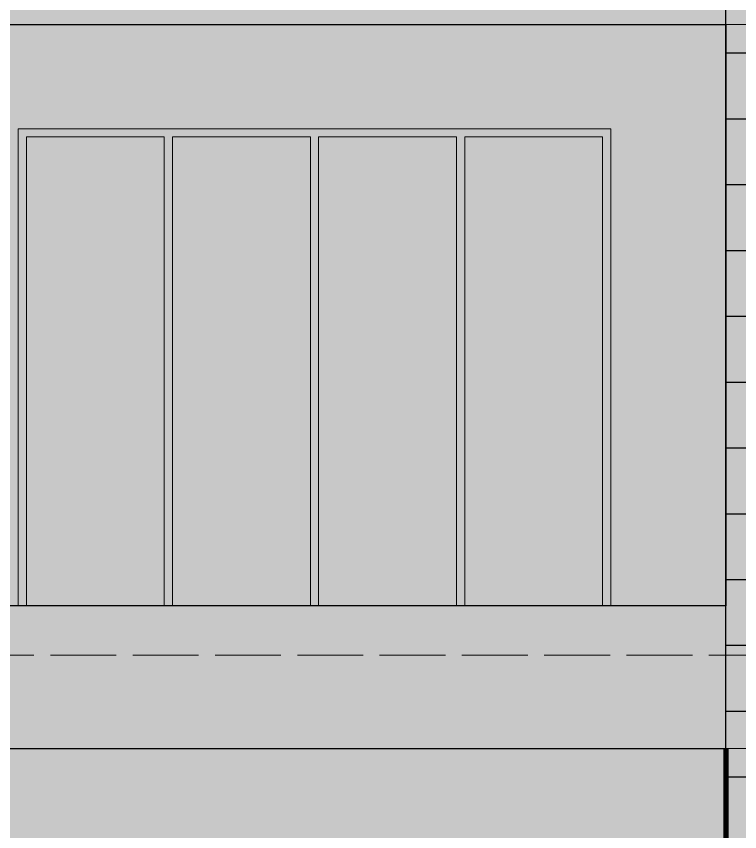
# Model space of a CAD drawing. Header units: millimetres. Extents: x 56222 to 154870, y -177588 to -121287.
# Drawn here: x 151982.9 to 152114.7, y -175346 to -175197.3 of the extents above; entities that cross this region are included whole.
import ezdxf

# ---------------------------------------------------------------- set-up
doc = ezdxf.new("R2010")
doc.units = ezdxf.units.MM
doc.header["$MEASUREMENT"] = 0
doc.linetypes.add('ACAD_ISO02W100', pattern=[15, 12, -3])
for name, color, linetype, lineweight in [('@~LEVEL GRID LINE', 43, 'ACAD_ISO02W100', 9), ('ELEVATION', 250, 'Continuous', 9), ('ELEVATION ( D~W~RaiL )', 250, 'Continuous', 9), ('ELEVATION ( HATCH )', 251, 'Continuous', 9), ('ELEVATION ( WALL COLOUR ) X_', 7, 'Continuous', 9), ('SECTION ( D~W~RaiL )', 250, 'Continuous', 18)]:
    doc.layers.add(name, color=color, linetype=linetype, lineweight=lineweight)
doc.layers.add('ELEVATION ( GLASS COLOUR ) X_', color=7, linetype='Continuous')
doc.layers.add('ELEVATION )~BOUNDRY ~( WALL COLOUR ) _', color=7, linetype='Continuous')

msp = doc.modelspace()

# ---------------------------------------------------------------- hatches: boundary and pattern name
at = {"layer": 'ELEVATION'}
h = msp.add_hatch(color=256, dxfattribs=at)
h.set_gradient(color1=(255, 184, 112), color2=(255, 207, 158), one_color=1, tint=0.81)
h.paths.add_polyline_path([(151953.2441, -175198.8348), (152112.2441, -175198.8348), (152112.2441, -175304.8348), (151953.2441, -175304.8348)])
h.paths.add_polyline_path([(151983.2441, -175304.8348), (151983.2441, -175217.8348), (152091.2441, -175217.8348), (152091.2441, -175304.8348)], flags=16)
h = msp.add_hatch(color=256, dxfattribs=at)
h.set_gradient(color1=(255, 153, 51), color2=(242, 85, 64), tint=0.74)
h.paths.add_polyline_path([(151953.2441, -175451.8348), (151953.2441, -175330.8348), (152112.2441, -175330.8348), (152112.2441, -175469.8348), (152100.2441, -175469.8348), (152100.2441, -175463.8348), (152088.2441, -175463.8348), (152088.2441, -175457.8348), (152076.2441, -175457.8348), (152076.2441, -175451.8348)])
h.paths.add_polyline_path([(151962.2441, -175445.8348), (151962.2441, -175349.8348), (152010.2441, -175349.8348), (152010.2441, -175445.8348)], flags=16)
h.paths.add_polyline_path([(152085.2441, -175415.8348), (152037.2441, -175415.8348), (152037.2441, -175349.8348), (152085.2441, -175349.8348)], flags=16)
at = {"layer": 'ELEVATION ( GLASS COLOUR ) X_'}
h = msp.add_hatch(color=256, dxfattribs=at)
h.set_gradient(color1=(196, 215, 217), color2=(243, 247, 247), one_color=1, tint=0.96, name='CYLINDER')
h.paths.add_polyline_path([(151983.2441, -175217.8348), (152091.2441, -175217.8348), (152091.2441, -175304.8348), (151983.2441, -175304.8348)])
at = {"layer": 'ELEVATION ( HATCH )', "lineweight": -3}
h = msp.add_hatch(dxfattribs=at)
h.set_pattern_fill('_USER', color=256, scale=12, style=0, pattern_type=0)
h.set_pattern_definition([(0, (4433.325, -1900.031), (0, 12), [])])
h.paths.add_polyline_path([(152263.7441, -175475.8348), (152112.2441, -175475.8348), (152112.2441, -175007.8348), (152263.7441, -175007.8348)])
h.paths.add_polyline_path([(152212.7441, -175287.8348), (152254.7441, -175287.8348), (152254.7441, -175371.8348), (152212.7441, -175371.8348)], flags=16)
h.paths.add_polyline_path([(152212.7441, -175085.8348), (152254.7441, -175085.8348), (152254.7441, -175109.8348), (152212.7441, -175109.8348)], flags=16)
h.paths.add_polyline_path([(152116.7441, -175375.8348), (152158.7441, -175375.8348), (152158.7441, -175399.8348), (152116.7441, -175399.8348)], flags=16)
h.paths.add_polyline_path([(152158.7441, -175327.8348), (152116.7441, -175327.8348), (152116.7441, -175243.8348), (152158.7441, -175243.8348)], flags=16)
h.paths.add_polyline_path([(152158.7441, -175195.8348), (152116.7441, -175195.8348), (152116.7441, -175067.8348), (152158.7441, -175067.8348)], flags=16)
at = {"layer": 'ELEVATION ( WALL COLOUR ) X_'}
h = msp.add_hatch(color=256, dxfattribs=at)
h.set_gradient(color1=(228, 222, 202), color2=(243, 240, 231), one_color=1, tint=0.93, name='CYLINDER')
h.paths.add_polyline_path([(152263.7441, -175475.8348), (152112.2441, -175475.8348), (152112.2441, -175007.8348), (152263.7441, -175007.8348)])
h.paths.add_polyline_path([(152212.7441, -175287.8348), (152254.7441, -175287.8348), (152254.7441, -175371.8348), (152212.7441, -175371.8348)], flags=16)
h.paths.add_polyline_path([(152212.7441, -175085.8348), (152254.7441, -175085.8348), (152254.7441, -175109.8348), (152212.7441, -175109.8348)], flags=16)
h.paths.add_polyline_path([(152116.7441, -175375.8348), (152158.7441, -175375.8348), (152158.7441, -175399.8348), (152116.7441, -175399.8348)], flags=16)
h.paths.add_polyline_path([(152158.7441, -175327.8348), (152116.7441, -175327.8348), (152116.7441, -175243.8348), (152158.7441, -175243.8348)], flags=16)
h.paths.add_polyline_path([(152158.7441, -175195.8348), (152116.7441, -175195.8348), (152116.7441, -175067.8348), (152158.7441, -175067.8348)], flags=16)
h = msp.add_hatch(color=256, dxfattribs=at)
h.set_gradient(color1=(154, 163, 167), color2=(184, 191, 193), rotation=90, one_color=1, tint=0.74, name='CYLINDER')
h.paths.add_polyline_path([(152112.2441, -175172.8348), (151944.2441, -175172.8348), (151944.2441, -175198.8348), (152112.2441, -175198.8348)])
h = msp.add_hatch(color=256, dxfattribs=at)
h.set_gradient(color1=(154, 163, 167), color2=(184, 191, 193), rotation=90, one_color=1, tint=0.74, name='CYLINDER')
h.paths.add_polyline_path([(152112.2441, -175304.8348), (151944.2441, -175304.8348), (151944.2441, -175330.8348), (152112.2441, -175330.8348)])

# ---------------------------------------------------------------- linework, layer by layer
at = {"layer": '@~LEVEL GRID LINE', "color": 6}
for p, q in [((151824.1204, -175198.8348), (152488.2956, -175198.8348)), ((151824.1204, -175330.8348), (152488.2956, -175330.8348))]:
    msp.add_line(p, q, dxfattribs=at)
at = {"layer": '@~LEVEL GRID LINE'}
msp.add_line((151824.1204, -175313.8348), (152488.2956, -175313.8348), dxfattribs=at)
at = {"layer": 'ELEVATION'}
for p, q in [((152112.2441, -175337.8348), (152112.2441, -175007.8348)), ((151944.2441, -175198.8348), (152112.2441, -175198.8348)), ((151944.2441, -175304.8348), (152112.2441, -175304.8348)), ((151944.2441, -175330.8348), (152112.2441, -175330.8348))]:
    msp.add_line(p, q, dxfattribs=at)
at = {"layer": 'ELEVATION', "const_width": 1}
msp.add_lwpolyline([(152112.2441, -175330.8348), (152112.2441, -175481.8348)], dxfattribs=at)
at = {"layer": 'ELEVATION ( D~W~RaiL )'}
for points in [[(151983.2441, -175217.8348), (152091.2441, -175217.8348), (152091.2441, -175304.8348), (151983.2441, -175304.8348)], [(151984.7441, -175219.3348), (152009.8691, -175219.3348), (152009.8691, -175304.8348), (151984.7441, -175304.8348)], [(152011.3691, -175219.3348), (152036.4941, -175219.3348), (152036.4941, -175304.8348), (152011.3691, -175304.8348)], [(152037.9941, -175219.3348), (152063.1191, -175219.3348), (152063.1191, -175304.8348), (152037.9941, -175304.8348)], [(152064.6191, -175219.3348), (152089.7441, -175219.3348), (152089.7441, -175304.8348), (152064.6191, -175304.8348)]]:
    msp.add_lwpolyline(points, close=True, dxfattribs=at)
at = {"layer": 'ELEVATION )~BOUNDRY ~( WALL COLOUR ) _'}
for points in [[(152263.7441, -175475.8348), (152112.2441, -175475.8348), (152112.2441, -175007.8348), (152263.7441, -175007.8348)], [(152112.2441, -175172.8348), (151944.2441, -175172.8348), (151944.2441, -175198.8348), (152112.2441, -175198.8348)], [(151953.2441, -175198.8348), (152112.2441, -175198.8348), (152112.2441, -175304.8348), (151953.2441, -175304.8348)], [(152112.2441, -175304.8348), (151944.2441, -175304.8348), (151944.2441, -175330.8348), (152112.2441, -175330.8348)], [(151953.2441, -175451.8348), (151953.2441, -175330.8348), (152112.2441, -175330.8348), (152112.2441, -175469.8348), (152100.2441, -175469.8348), (152100.2441, -175463.8348), (152088.2441, -175463.8348), (152088.2441, -175457.8348), (152076.2441, -175457.8348), (152076.2441, -175451.8348)]]:
    msp.add_lwpolyline(points, close=True, dxfattribs=at)
at = {"layer": 'SECTION ( D~W~RaiL )'}
msp.add_lwpolyline([(151983.2441, -175304.8348), (151983.2441, -175217.8348), (152091.2441, -175217.8348), (152091.2441, -175304.8348), (151983.2441, -175304.8348)], dxfattribs=at)

doc.saveas('drawing.dxf')
